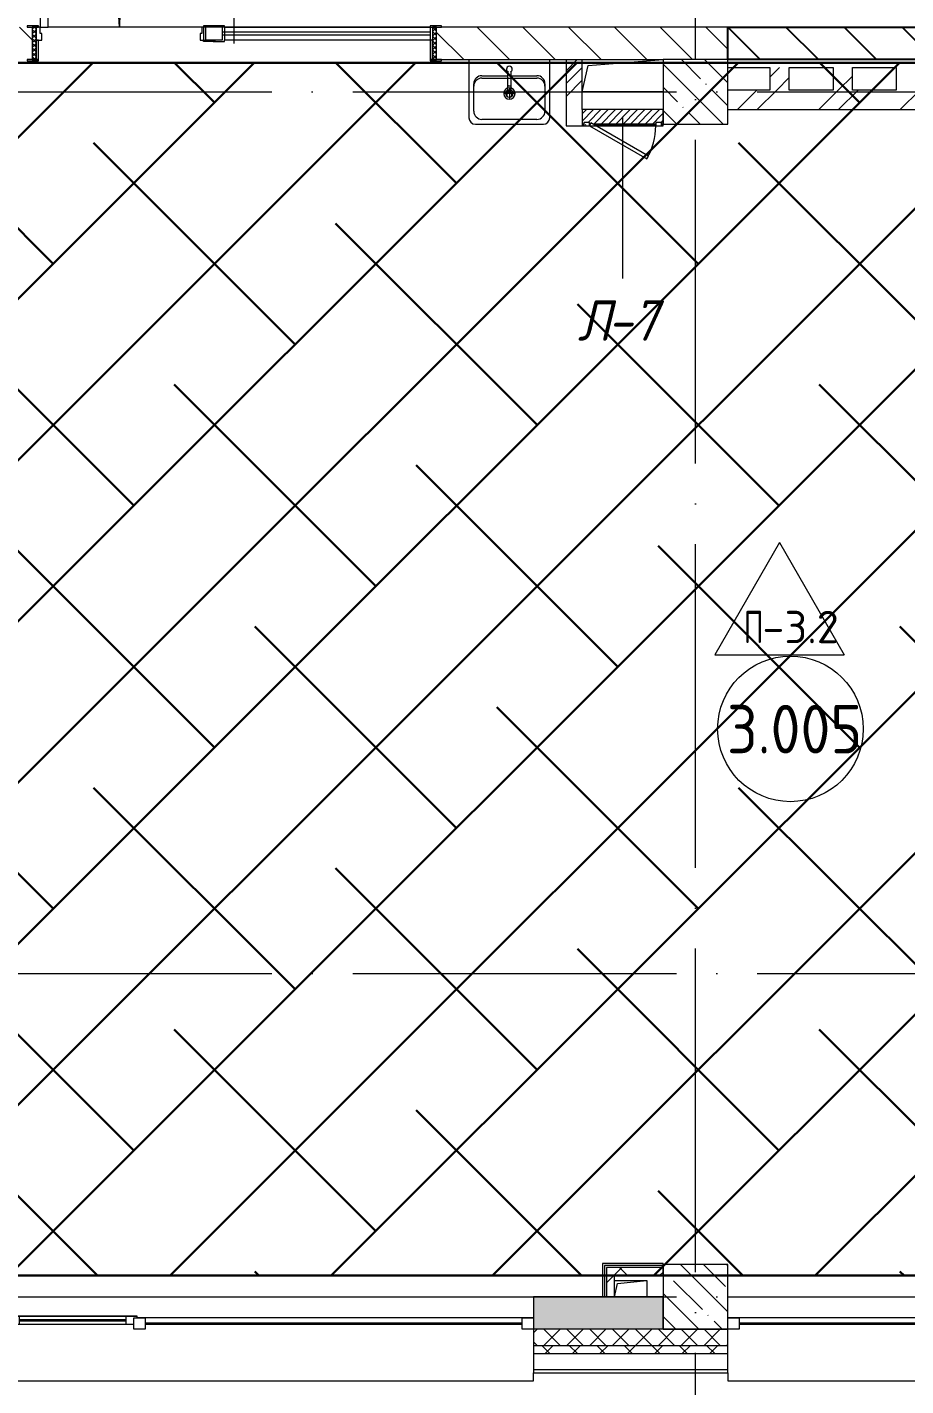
# Model space of a CAD drawing. Header units: millimetres. Extents: x -68946 to 690821, y -552984 to 293768.
# Drawn here: x 33732 to 39162, y -216267 to -207866 of the extents above; entities that cross this region are included whole.
import ezdxf

# ---------------------------------------------------------------- set-up
doc = ezdxf.new("R2010")
doc.units = ezdxf.units.MM
doc.linetypes.add('ADSK_Линия сетки', pattern=[2500, 2000, -250, 0, -250])
for name, color, linetype, lineweight in [('0) блоки', 250, 'Continuous', 25), ('1.1) Стяжка 5 вып.', 30, 'Continuous', 30), ('1.3) Звуко-изол           5 вып.', 90, 'Continuous', 30), ('A-AREA-____-IDEN', 250, 'Continuous', 9), ('A-DETL-GENF-OTLN', 250, 'Continuous', 5), ('A-DOOR-____-IDEN', 250, 'Continuous', 9), ('A-DOOR-____-MCUT', 250, 'Continuous', 5), ('A-DOOR-____-OTLN', 250, 'Continuous', 5), ('A-DOOR-FRAM-MCUT', 250, 'Continuous', 5), ('A-DOOR-FRAM-OTLN', 250, 'Continuous', 5), ('A-DOOR-GLAZ-MCUT', 250, 'Continuous', 5), ('A-FLOR-____-IDEN', 250, 'Continuous', 9), ('A-FLOR-____-OTLN', 250, 'Continuous', 9), ('A-GENM-____-MCUT', 250, 'Continuous', 25), ('A-GENM-____-OTLN', 250, 'Continuous', 9), ('A-GLAZ-____-MCUT', 250, 'Continuous', 9), ('A-GLAZ-____-OTLN', 250, 'Continuous', 5), ('A-WALL-____-MCUT', 250, 'Continuous', 13), ('A-WALL-____-PATT', 250, 'Continuous', 13), ('A-WALL-FNSH-MCUT', 250, 'Continuous', 13), ('I-WALL-____-OTLN', 250, 'Continuous', 9), ('P-SANR-FIXT-OTLN', 250, 'Continuous', 9), ('S-COLS-____-MCUT', 250, 'Continuous', 25), ('S-COLS-____-OTLN', 250, 'Continuous', 9), ('S-GRID-____-OTLN', 250, 'Continuous', 9)]:
    doc.layers.add(name, color=color, linetype=linetype, lineweight=lineweight)
doc.styles.add('ISOCPEUR_1', font='isocpeur.ttf', dxfattribs={"width": 0.9, "height": 250})
doc.styles.add('ISOCPEUR_2', font='isocpeur.ttf', dxfattribs={"height": 160})
doc.styles.add('ISOCPEUR_I', font='isocpeui.ttf', dxfattribs={"width": 0.9, "height": 12.5})
pattern_1 = [(45, (-3188.22, -259241.4), (-251.4472, 251.4472), []), (45, (-3188.22, -258860.4), (-251.4472, 251.4472), [])]
pattern_2 = [(45, (-3188.22, -259241.39), (-141.42136, 141.42136), []), (135, (-3188.22, -259241.39), (-141.42136, -141.42136), [])]

# ---------------------------------------------------------------- blocks, each defined once
blk = doc.blocks.new('Раковина_АИ_3D_Рен_МГН_Santek Neo 50 - Раковина 500x400x170-V24-АР1_Маркировочный план 3 этажа')
at = {"layer": 'P-SANR-FIXT-OTLN', "lineweight": 5}
for p, q in [((-250, 25), (-250, -335)), ((250, -335), (250, 25)), ((-170, -75), (-10, -75)), ((-10, -167), (-10, -50.2)), ((10, -50.2), (10, -167)), ((10, -75), (170, -75)), ((-220, -295), (-220, -125)), ((-220, -295), (-220, -139.7)), ((-170, -89.7), (170, -89.7)), ((-10, -167), (10, -167)), ((-5.9, -137), (-7, -137)), ((-7, -137), (-7, -137)), ((-5.9, -137), (5.9, -137)), ((0, -150), (0, -220)), ((7, -137), (5.9, -137)), ((7, -137), (7, -137)), ((220, -125), (220, -295)), ((220, -139.7), (220, -295)), ((35, -185), (-35, -185)), ((-210, -375), (210, -375)), ((170, -345), (-170, -345)), ((170, -345), (-170, -345))]:
    blk.add_line(p, q, dxfattribs=at)
for centre, radius, start, end in [((-170, -125), 50, 90, 180), ((0, -35), 18, 360, 180), ((0, -35), 18, 180, 250.80897), ((0, -35), 18, 289.19103, 360), ((0, -35), 18, 295.19321, 300), ((0, -35), 18, 309.99941, 315), ((0, -35), 18, 324.99969, 330), ((170, -125), 50, 0, 90), ((-170, -139.7), 50, 90, 180), ((0, -185), 35, 0, 180), ((0, -185), 35, 106.67272, 180), ((0, -185), 23, 360, 180), ((0, -185), 23, 115.32987, 180), ((0, -185), 23, 360, 64.67013), ((0, -185), 35, 0, 73.32728), ((170, -139.7), 50, 0, 90), ((0, -185), 35, 180, 0), ((0, -185), 35, 180, 360), ((0, -185), 23, 180, 360), ((0, -185), 23, 180, 360), ((-210, -335), 40, 180, 270), ((-170, -295), 50, 180, 270), ((-170, -295), 50, 180, 270), ((170, -295), 50, 270, 0), ((170, -295), 50, 270, 0), ((210, -335), 40, 270, 0)]:
    blk.add_arc(centre, radius, start, end, dxfattribs=at)
for points in [[(-6.2, -51.9), (-6.1, -51.9), (-6, -52), (-5.9, -52)], [(5.9, -52), (6, -52), (6.1, -51.9), (6.2, -51.9)]]:
    blk.add_open_spline(points, degree=3, dxfattribs=at)
blk = doc.blocks.new('Сифон Orio для МГН - Сифон бутылочный-18345292-АР1_Маркировочный план 3 этажа')
at = {"layer": 'P-SANR-FIXT-OTLN', "lineweight": 5}
for start, end in [(90, 233.74325), (165, 233.74325), (165, 233.74325), (165, 180), (105, 135), (105, 135), (306.25675, 90), (345, 75), (345, 75), (45, 75), (345, 15), (195, 233.74325), (306.25675, 315), (306.25675, 315), (306.25675, 315)]:
    blk.add_arc((0, 0), 16, start, end, dxfattribs=at)
blk = doc.blocks.new('Дверь_СКБ_2Ст_Фрамуга2 - Н_ВВ-3_2500x2600h_Учебные помещения_Фрамуга слева-42054644-АР1_Маркировочный план 3 этажа')
at = {"layer": 'A-DOOR-____-OTLN'}
h = blk.add_hatch(dxfattribs=at)
h.set_pattern_fill('FP_12', color=256, style=0, pattern_type=2)
h.set_pattern_definition([(135, (1051.41, 164.685), (-14.1421, -14.1421), []), (225, (1051.41, 164.685), (14.1421, -14.1421), [])])
h.paths.add_polyline_path([(1237.5, -100), (1262.5, -100), (1262.5, 100), (1237.5, 100), (1237.5, 98)])
at = {"layer": 'A-DOOR-FRAM-OTLN'}
h = blk.add_hatch(dxfattribs=at)
h.set_pattern_fill('FP_13', color=256, style=0, pattern_type=2)
h.set_pattern_definition([(45, (-1071.384, 164.685), (-14.1421, 14.1421), []), (135, (-1071.384, 164.685), (-14.1421, -14.1421), [])])
h.paths.add_polyline_path([(-1212.5, -100), (-1212.5, 100), (-1237.5, 100), (-1237.5, -100)])
at = {"layer": 'A-DOOR-____-MCUT'}
for p, q in [((-1187.5, 1100), (-1187.5, 100)), ((-1137.5, 1100), (-1187.5, 1100)), ((-1137.5, 100), (-1137.5, 1100)), ((-1187.5, 100), (-1137.5, 100))]:
    blk.add_line(p, q, dxfattribs=at)
at = {"layer": 'A-DOOR-____-OTLN'}
for centre, radius, start, end in [((-1197.5, 100), 500, 360, 30), ((-177.5, 100), 520, 150, 180)]:
    blk.add_arc(centre, radius, start, end, dxfattribs=at)
at = {"layer": 'A-DOOR-FRAM-MCUT'}
for p, q in [((-1197.5, 108), (-1267.5, 108)), ((-1267.5, 108), (-1267.5, 100)), ((-1267.5, 100), (-1197.5, 100)), ((-1212.5, 100), (-1237.5, 100)), ((-1237.5, 100), (-1237.5, -100)), ((-1187.5, 100), (-1212.5, 100)), ((-1212.5, 100), (-1212.5, 20)), ((-1212.5, -100), (-1212.5, 100)), ((-1197.5, 100), (-1197.5, 108)), ((-1187.5, 60), (-1187.5, 100)), ((-187.5, 100), (-187.5, 60)), ((-162.5, 100), (-187.5, 100)), ((-177.5, 108), (-177.5, 100)), ((-107.5, 108), (-177.5, 108)), ((-177.5, 100), (-177.5, 20)), ((-62.5, 100), (-162.5, 100)), ((-162.5, 20), (-162.5, 100)), ((-162.5, 20), (-162.5, 100)), ((-117.5, 108), (-117.5, 100)), ((-47.5, 108), (-117.5, 108)), ((-107.5, 100), (-107.5, 108)), ((-62.5, 100), (-62.5, 20)), ((-47.5, 100), (-47.5, 108)), ((-47.5, 100), (-47.5, 20)), ((-47.5, 100), (1237.5, 100)), ((1292.5, 108), (1222.5, 108)), ((1222.5, 108), (1222.5, 100)), ((1222.5, 100), (1222.5, 20)), ((1222.5, 100), (1292.5, 100)), ((1237.5, 100), (1237.5, 20)), ((1262.5, 100), (1237.5, 100)), ((1237.5, 100), (1237.5, -100)), ((1262.5, -100), (1262.5, 100)), ((1292.5, 100), (1292.5, 108)), ((-1212.5, 20), (-1177.5, 20)), ((-1197.5, 20), (-1212.5, 20)), ((-1212.5, 20), (-1212.5, -100)), ((-1197.5, -100), (-1197.5, 20)), ((-1177.5, 60), (-1187.5, 60)), ((-1177.5, 20), (-1177.5, 60)), ((-187.5, 60), (-197.5, 60)), ((-197.5, 60), (-197.5, 20)), ((-197.5, 20), (-162.5, 20)), ((-177.5, 12), (-177.5, 20)), ((-107.5, 12), (-177.5, 12)), ((-62.5, 20), (-162.5, 20)), ((-117.5, 20), (-117.5, 12)), ((-117.5, 12), (-47.5, 12)), ((-107.5, 20), (-107.5, 12)), ((-47.5, 12), (-47.5, 20)), ((1237.5, 20), (-47.5, 20)), ((1237.5, 20), (1222.5, 20)), ((1222.5, 20), (1222.5, -100)), ((1237.5, -100), (1237.5, 20)), ((-1197.5, -100), (-1267.5, -100)), ((-1267.5, -100), (-1267.5, -108)), ((-1267.5, -108), (-1197.5, -108)), ((-1237.5, -100), (-1212.5, -100)), ((-1212.5, -100), (-1197.5, -100)), ((-1197.5, -108), (-1197.5, -100)), ((1222.5, -100), (1237.5, -100)), ((1292.5, -100), (1222.5, -100)), ((1222.5, -100), (1222.5, -108)), ((1222.5, -108), (1292.5, -108)), ((1237.5, -100), (1262.5, -100)), ((1292.5, -108), (1292.5, -100))]:
    blk.add_line(p, q, dxfattribs=at)
at = {"layer": 'A-DOOR-GLAZ-MCUT'}
for p, q in [((1222.5, 70), (-62.5, 70)), ((1222.5, 50), (-62.5, 50))]:
    blk.add_line(p, q, dxfattribs=at)
blk = doc.blocks.new('Окно_СКБ_2Ст1 - Окно_СКБ_2Ст 3300_ОК2л-29018874-АР1_Маркировочный план 3 этажа')
at = {"layer": 'A-GLAZ-____-MCUT'}
for p, q in [((-1650, -195), (-1650, -125)), ((-1650, -125), (-1580, -125)), ((-1580, -125), (-1580, -195)), ((-820, -155), (-1580, -155)), ((-1580, -155), (-1580, -195)), ((-1530, -205), (-1530, -155)), ((-870, -205), (-870, -155)), ((-820, -195), (-820, -125)), ((-820, -125), (-750, -125)), ((-820, -195), (-820, -155)), ((-750, -125), (-750, -195)), ((1580, -195), (1580, -125)), ((1580, -125), (1650, -125)), ((1650, -125), (1650, -195)), ((-1580, -195), (-1650, -195)), ((-1580, -195), (-1600, -195)), ((-1600, -195), (-1600, -205)), ((-1600, -205), (-800, -205)), ((-800, -205), (-1600, -205)), ((-750, -195), (-820, -195)), ((-800, -195), (-820, -195)), ((-800, -205), (-800, -195)), ((1650, -195), (1580, -195))]:
    blk.add_line(p, q, dxfattribs=at)
at = {"layer": 'A-GLAZ-____-MCUT', "lineweight": 5}
for p, q in [((1580, -155), (-750, -155)), ((1580, -165), (-750, -165)), ((-1530, -175), (-870, -175)), ((-870, -185), (-1530, -185))]:
    blk.add_line(p, q, dxfattribs=at)
at = {"layer": 'A-GLAZ-____-OTLN'}
for p, q in [((-1650, -195), (-1600, -195)), ((-800, -195), (1650, -195))]:
    blk.add_line(p, q, dxfattribs=at)
blk = doc.blocks.new('Окно_СКБ_2Ст1 - Окно_СКБ_2Ст_3300_ОК1-29020644-АР1_Маркировочный план 3 этажа')
at = {"layer": 'A-GLAZ-____-MCUT'}
for p, q in [((-1650, -195), (-1650, -125)), ((-1650, -125), (-1580, -125)), ((-1580, -125), (-1580, -195)), ((750, -195), (750, -125)), ((750, -125), (820, -125)), ((820, -125), (820, -195)), ((1580, -155), (820, -155)), ((820, -155), (820, -195)), ((870, -205), (870, -155)), ((1530, -205), (1530, -155)), ((1580, -195), (1580, -125)), ((1580, -125), (1650, -125)), ((1580, -195), (1580, -155)), ((1650, -125), (1650, -195)), ((-1580, -195), (-1650, -195)), ((820, -195), (750, -195)), ((820, -195), (800, -195)), ((800, -195), (800, -205)), ((800, -205), (1600, -205)), ((1600, -205), (800, -205)), ((1650, -195), (1580, -195)), ((1600, -195), (1580, -195)), ((1600, -205), (1600, -195))]:
    blk.add_line(p, q, dxfattribs=at)
at = {"layer": 'A-GLAZ-____-MCUT', "lineweight": 5}
for p, q in [((750, -155), (-1580, -155)), ((750, -165), (-1580, -165)), ((870, -175), (1530, -175)), ((1530, -185), (870, -185))]:
    blk.add_line(p, q, dxfattribs=at)
at = {"layer": 'A-GLAZ-____-OTLN'}
for p, q in [((-1650, -195), (800, -195)), ((1600, -195), (1650, -195))]:
    blk.add_line(p, q, dxfattribs=at)
blk = doc.blocks.new('WNW_Отлив1 - Отлив_металлический 2-28598290-АР1_Маркировочный план 3 этажа')
at = {"layer": 'A-GLAZ-____-OTLN'}
for p, q in [((1650, 320), (-1650, 320)), ((-1650, 320), (-1650, 270)), ((1650, 270), (1650, 320))]:
    blk.add_line(p, q, dxfattribs=at)
blk = doc.blocks.new('_Wn_-As_OpeningMEP_floor__Rectangular - _Wn_-As_OpeningMEP_floor__Rectangular-32466847-АР1_Маркировочный план 3 этажа')
at = {"layer": 'A-DETL-GENF-OTLN', "lineweight": 5}
for p, q in [((-250, -50), (-212.2, 112.2)), ((-212.2, 112.2), (250, 150))]:
    blk.add_line(p, q, dxfattribs=at)
blk = doc.blocks.new('BSC_Колонна _Прямоугольная - 400x400-V56-АР1_Маркировочный план 3 этажа')
at = {"layer": 'S-COLS-____-OTLN', "lineweight": 5}
h = blk.add_hatch(dxfattribs=at)
h.set_pattern_fill('FP_30', color=256, style=0, pattern_type=2)
h.set_pattern_definition([(135, (-41049.98, -50975), (-142.5619, -142.5619), []), (135, (-40907.42, -50975), (-142.5619, -142.5619), [252.016, -50.403, 3.353, -47.05])])
h.paths.add_polyline_path([(62.5, -200), (200, -200), (200, 200), (-200, 200), (-200, -200)])
at = {"layer": 'S-COLS-____-MCUT', "lineweight": 5}
for p, q in [((200, 200), (-200, 200)), ((-200, 200), (-200, -200)), ((200, -200), (200, 200)), ((-200, -200), (200, -200))]:
    blk.add_line(p, q, dxfattribs=at)
blk = doc.blocks.new('_Wn_-As_OpeningMEP_floor__Rectangular - _Wn_-As_OpeningMEP_floor__Rectangular-35307840-АР1_Маркировочный план 3 этажа')
at = {"layer": 'A-DETL-GENF-OTLN', "lineweight": 5}
for p, q in [((-82.3, 82.3), (100, 100)), ((-100, 0), (-82.3, 82.3))]:
    blk.add_line(p, q, dxfattribs=at)
blk = doc.blocks.new('АР_Люк - ЛРС_ВК_500х400_наружный_NCS S 1000-N-V84-АР1_Маркировочный план 3 этажа')
at = {"layer": 'A-DOOR-____-OTLN'}
h = blk.add_hatch(dxfattribs=at)
h.set_pattern_fill('FP_54', color=256, style=0, pattern_type=2)
h.set_pattern_definition([(45, (125, 0), (-22.6274, 22.6274), [])])
h.paths.add_polyline_path([(339.4, 43), (365, 43), (365, 30), (330, 30), (330, 41.1)])
h.paths.add_polyline_path([(249.4, 50), (-80, 50), (-80, 30), (-115, 30), (-115, 50), (-125, 50), (-124.1, -50), (375, -49.4), (374.4, 50), (365, 50), (365, 48.1), (339.4, 43), (330, 43), (330, 50), (320, 32.7), (290, 50)])
at = {"layer": 'A-DETL-GENF-OTLN', "lineweight": 5}
for p, q in [((375, 50), (-125, 50)), ((-125, 50), (-125, -50)), ((375, -50), (375, 50)), ((-125, -50), (375, -50))]:
    blk.add_line(p, q, dxfattribs=at)
at = {"layer": 'A-DOOR-____-MCUT', "lineweight": 5}
for p, q in [((-25.1, 255), (-35.1, 237.7)), ((330, 50), (-25.1, 255)), ((-35.1, 237.7), (320, 32.7)), ((-80, 50), (-115, 50)), ((-115, 50), (-115, 30)), ((-115, 30), (-80, 30)), ((-80, 30), (-80, 50)), ((320, 32.7), (330, 50)), ((365, 50), (330, 50)), ((330, 50), (330, 30)), ((330, 30), (365, 30)), ((365, 30), (365, 50))]:
    blk.add_line(p, q, dxfattribs=at)
blk.add_arc((330, 50), 410, 150, 180, dxfattribs=at)
at = {"layer": 'A-DOOR-____-OTLN'}
blk.add_line((330, 50), (-25.1, 255), dxfattribs=at)
blk = doc.blocks.new('ASML_АР_Отделка Люка - ВО Отделка люков_Грунтовка 0_Шпатлевка 0_Окраска 0_0-42722003-АР1_Маркировочный план 3 этажа')
at = {"layer": 'A-GENM-____-MCUT', "lineweight": 5}
for p, q in [((-240, 3), (-250, 3)), ((-250, 3), (-250, 0)), ((177.1, 3), (-205, 3)), ((205, 3), (201, 3)), ((250, 3), (240, 3)), ((250, 0), (250, 3)), ((-250, 0), (-240, 0)), ((-205, 0), (182.3, 0)), ((199.2, 0), (205, 0)), ((240, 0), (250, 0))]:
    blk.add_line(p, q, dxfattribs=at)
blk = doc.blocks.new('AAR_СКБ_Марка_Помещения_мал - Номер-28977439-АР1_Маркировочный план 3 этажа')
at = {"layer": 'A-AREA-____-IDEN'}
blk.add_circle((-0.028, 0), 3, dxfattribs=at)
blk = doc.blocks.new('AAR_СКБ_Марка_Перекрытия - Марка пола-17325028-АР1_Маркировочный план 3 этажа')
at = {"layer": 'A-FLOR-____-IDEN'}
for p, q in [((0, 6.932), (-4.002, 0)), ((0, 6.932), (4.002, 0)), ((-4.002, 0), (4.002, 0))]:
    blk.add_line(p, q, dxfattribs=at)

msp = doc.modelspace()

# ---------------------------------------------------------------- hatches: boundary and pattern name
at = {"layer": '0) блоки'}
h = msp.add_hatch(dxfattribs=at)
h.set_pattern_fill('ANSI31', color=256, scale=80, angle=90)
h.set_pattern_definition([(135, (38061.75, -207866.4), (-179.605, -179.605), [])])
h.paths.add_polyline_path([(41961.7763, -208066.3886), (38061.7544, -208066.3886), (38061.7544, -207866.3886), (41961.7763, -207866.3886)])
at = {"layer": '1.1) Стяжка 5 вып.', "lineweight": 30, "true_color": 0xf26722}
h = msp.add_hatch(dxfattribs=at)
h.set_pattern_fill('ANSI32', color=30, scale=222)
h.paths.add_polyline_path([(41661.7763, -208086.3886), (33161.7544, -208086.3886), (33161.7544, -215584.353), (41661.7763, -215584.353)])
at = {"layer": '1.3) Звуко-изол           5 вып.', "lineweight": 30}
h = msp.add_hatch(dxfattribs=at)
h.set_pattern_fill('ANSI38', color=256, scale=222)
h.paths.add_polyline_path([(41661.7763, -208086.3886), (33161.7544, -208086.3886), (33161.7544, -215584.353), (41661.7763, -215584.353)])
at = {"layer": 'A-WALL-____-PATT', "lineweight": 15, "true_color": 0x000000}
h = msp.add_hatch(dxfattribs=at)
h.set_pattern_fill('FP_1', color=18, style=0, pattern_type=2)
h.set_pattern_definition([(135, (-3188.22, -259241.39), (-141.42136, -141.42136), [])])
h.paths.add_polyline_path([(36770.7821, -208066.3892), (38061.7544, -208066.3886), (38061.7544, -207866.3892), (36261.7544, -207866.3892), (36261.7544, -208066.3892), (36626.6022, -208066.3892)])
h.paths.add_polyline_path([(33310.4662, -208066.3892), (33761.7544, -208066.3892), (33761.7544, -207866.3892), (32761.7544, -207866.3892), (32761.7574, -208066.3886), (33161.7544, -208066.3886)])
h = msp.add_hatch(dxfattribs=at)
h.set_pattern_fill('FP_9', color=18, style=0, pattern_type=2)
h.set_pattern_definition([(45, (-3188.22, -259241.4), (-224.5064, 224.5064), []), (45, (-3108.85, -259241.4), (0, 449.0128), []), (45, (-3267.6, -259241.4), (0, 449.0128), [])])
h.paths.add_polyline_path([(37062.0636, -208475.3892), (37161.1734, -208475.3892), (37161.7188, -208066.3892), (37061.7763, -208067.4069), (37061.7763, -208475.3892)])
h = msp.add_hatch(dxfattribs=at)
h.set_pattern_fill('FP_2', color=18, style=0, pattern_type=2)
h.set_pattern_definition(pattern_1)
h.paths.add_polyline_path([(38441.7763, -208256.3886), (38441.7763, -208116.3886), (38321.7763, -208116.3886), (38321.7763, -208256.3886)])
h = msp.add_hatch(dxfattribs=at)
h.set_pattern_fill('FP_2', color=18, style=0, pattern_type=2)
h.set_pattern_definition(pattern_1)
h.paths.add_polyline_path([(38799.7763, -208256.3886), (38831.7763, -208256.3886), (38831.7763, -208116.3886), (38711.7763, -208116.3886), (38711.7763, -208256.3886)])
h = msp.add_hatch(dxfattribs=at)
h.set_pattern_fill('FP_2', color=18, style=0, pattern_type=2)
h.set_pattern_definition(pattern_1)
h.paths.add_polyline_path([(40038.6784, -208376.3886), (41961.7763, -208376.3886), (41961.7763, -208256.3892), (38061.7544, -208256.3892), (38061.7544, -208376.3886), (39920.6349, -208376.3886)])
h = msp.add_hatch(dxfattribs=at)
h.set_pattern_fill('FP_51', color=18, style=0, pattern_type=2)
h.set_pattern_definition(pattern_2)
h.paths.add_polyline_path([(37357.6947, -215716.3886), (37361.7763, -215716.3886), (37361.7763, -215534.3886), (37311.7763, -215534.3886), (37311.7763, -215716.3886)])
h = msp.add_hatch(dxfattribs=at)
h.set_pattern_fill('FP_51', color=18, style=0, pattern_type=2)
h.set_pattern_definition(pattern_2)
h.paths.add_polyline_path([(37363.0825, -215584.3886), (37661.7544, -215584.3886), (37661.7544, -215534.3886), (37361.7763, -215534.3886), (37361.7763, -215584.3886)])
h = msp.add_hatch(dxfattribs=at)
h.set_pattern_fill('FP_50', color=18, style=0, pattern_type=2)
h.set_pattern_definition([(50, (-3188.22, -259241.4), (364.3679, -31.8783), [38.1, -419.1]), (355, (-3188.22, -259241.4), (-70.4859, 382.1133), [30.48, -335.28]), (100.451, (-3157.86, -259244.05), (293.885, 350.2334), [32.38, -356.18]), (46.184, (-3188.22, -259139.8), (542.1585, -84.0858), [57.15, -628.65]), (96.636, (-3143.04, -259146.8), (474.805, 494.8554), [48.57, -534.27]), (351.184, (-3188.2, -259139.8), (474.8102, 494.85), [45.72, -502.92]), (21, (-3137.42, -259165.2), (303.2285, -204.5305), [38.1, -419.1]), (326, (-3137.42, -259165.2), (123.6039, 368.376), [30.48, -335.28]), (71.451, (-3112.15, -259182.23), (426.8341, 163.8427), [32.38, -356.18]), (37.5, (-3188.22, -259241.39), (6.17665, 169.11015), [16.764, -314.452, 16.764, -323.596, -336.55]), (37.5, (-3188.22, -259241.39), (6.17665, 169.11015), [-671.576, 16.764, -319.786]), (7.5, (-3188.22, -259241.39), (133.63888, 200.3615), [16.764, -177.292, 16.764, -306.832, -128.27]), (7.5, (-3188.22, -259241.39), (133.63888, 200.3615), [-517.652, 16.764, -111.506]), (327.5, (-3301.51, -259241.39), (271.18182, -11.45836), [16.764, -110.236, 16.764, -379.476, -525.78]), (327.5, (-3301.51, -259241.39), (271.18182, -11.45836), [-523.24, 16.764, -509.016]), (317.5, (-3352.3, -259241.4), (296.2585, 50.85285), [16.764, -148.336, 16.764, -246.38, -373.38]), (317.5, (-3352.3, -259241.4), (296.2585, 50.85285), [-428.244, 16.764, -356.616])])
h.paths.add_polyline_path([(-2838.2456, -215916.3886), (-2438.2237, -215916.3886), (-2438.2237, -215716.3886), (-2988.2456, -215716.3886), (-2988.2456, -215916.3886)])
h.paths.add_polyline_path([(1361.7763, -215916.3886), (2061.7763, -215916.3886), (2061.7763, -215716.3886), (1261.7544, -215716.3886), (1261.7544, -215916.3886), (1346.8153, -215916.3886)])
h.paths.add_polyline_path([(5761.7544, -215916.3886), (6561.7763, -215916.3886), (6561.7763, -215716.3886), (5761.7544, -215716.3886), (5761.7544, -215880.8938)])
h.paths.add_polyline_path([(10361.7763, -215916.3886), (11061.7763, -215916.3886), (11061.7763, -215716.3886), (10261.7544, -215716.3886), (10261.7544, -215916.3886)])
h.paths.add_polyline_path([(11961.7763, -215916.3886), (12661.7763, -215916.3886), (12661.7763, -215716.3886), (11961.7763, -215716.3886), (11961.7763, -215790.0732)])
h.paths.add_polyline_path([(14761.7544, -215916.3886), (15561.7763, -215916.3886), (15561.7763, -215716.3886), (14761.7544, -215716.3886)])
h.paths.add_polyline_path([(19382.1845, -215916.3886), (20061.7763, -215916.3886), (20061.7763, -215716.3886), (19261.7544, -215716.3886), (19261.7544, -215916.3886), (19361.7763, -215916.3886)])
h.paths.add_polyline_path([(23934.7374, -215916.3886), (24561.7763, -215916.3886), (24561.7763, -215716.3886), (23761.7544, -215716.3886), (23761.7544, -215916.3886), (23929.8461, -215916.3886)])
h.paths.add_polyline_path([(32470.3361, -215916.3886), (32761.7544, -215916.3886), (32761.7544, -215716.3886), (32361.7763, -215716.3886), (32361.7763, -215916.3886), (32461.7763, -215916.3886)])
h.paths.add_polyline_path([(28696.7116, -215916.3886), (29061.7763, -215916.3886), (29061.7763, -215716.3886), (28261.7544, -215716.3886), (28261.7544, -215916.3886), (28590.3478, -215916.3886)])
h.paths.add_polyline_path([(30661.7763, -215916.3886), (30661.7763, -215716.3886), (29961.7763, -215716.3886), (29961.7763, -215916.3886)])
h.paths.add_polyline_path([(37349.5314, -215916.3886), (37661.7544, -215916.3886), (37661.7544, -215716.3886), (36861.7763, -215716.3886), (36861.7763, -215916.3886), (37161.7763, -215916.3886)])
h.paths.add_polyline_path([(33310.4662, -215916.3886), (33561.7763, -215916.3886), (33561.7763, -215716.3886), (33161.7544, -215716.3886), (33161.7544, -215916.3886), (33261.7763, -215916.3886)])
h.paths.add_polyline_path([(41697.2383, -215916.3886), (42161.7544, -215916.3886), (42161.7544, -215716.3886), (41361.7763, -215716.3886), (41361.7763, -215916.3886), (41686.2329, -215916.3886)])
h.paths.add_polyline_path([(51161.7544, -215916.3886), (51161.7544, -215716.3886), (50361.7763, -215716.3886), (50361.7763, -215916.3886), (51061.7763, -215916.3886)])
h.paths.add_polyline_path([(45998.2911, -215916.3886), (46661.7544, -215916.3886), (46661.7544, -215716.3886), (45861.7763, -215716.3886), (45861.7763, -215916.3886)])
h.paths.add_polyline_path([(48661.7763, -215916.3886), (48661.7763, -215716.3886), (47961.7763, -215716.3886), (47961.7763, -215916.3886)])
h.paths.add_polyline_path([(55249.3186, -215916.3886), (55661.7544, -215916.3886), (55661.7544, -215716.3886), (54861.7763, -215716.3886), (54861.7763, -215916.3886), (55225.8002, -215916.3886)])
h.paths.add_polyline_path([(59948.3621, -215916.3886), (60161.7544, -215916.3886), (60161.7544, -215716.3886), (59361.7763, -215716.3886), (59361.7763, -215916.3886), (59937.3398, -215916.3886)])
h.paths.add_polyline_path([(61536.8153, -215916.3886), (62161.7763, -215916.3886), (62161.7763, -215716.3886), (61461.7763, -215716.3886), (61461.7763, -215916.3886)])
h.paths.add_polyline_path([(65841.7763, -215916.3886), (65861.7763, -215916.3289), (65861.7763, -215716.3886), (63861.7763, -215716.3886), (63861.7763, -215916.3886), (65606.7479, -215916.3886)])
h = msp.add_hatch(dxfattribs=at)
h.set_pattern_fill('FP_17', color=18, style=0, pattern_type=2)
h.set_pattern_definition([(45, (-3188.22, -259241.39), (-70.71068, 70.71068), []), (135, (-3188.22, -259241.39), (-70.71068, -70.71068), [])])
h.paths.add_polyline_path([(65861.7763, -216016.3886), (65861.7763, -215916.3886), (63861.7763, -215916.3886), (63861.7763, -216016.3886), (65841.7763, -216016.3886)])
h.paths.add_polyline_path([(61736.8153, -216016.3886), (62161.7763, -216016.3886), (62161.7763, -215916.3886), (61461.7763, -215916.3886), (61461.7763, -216016.3886), (61583.34, -216016.3886)])
h.paths.add_polyline_path([(59839.5547, -216016.3886), (60561.7763, -216016.3886), (60561.7544, -215916.3886), (59361.7763, -215916.3886), (59361.7763, -216016.3886)])
h.paths.add_polyline_path([(56061.7544, -216016.3886), (56061.7763, -216016.3886), (56061.7544, -215916.3886), (54861.7763, -215916.3886), (54861.7763, -216016.3886), (55802.5195, -216016.3886)])
h.paths.add_polyline_path([(51561.7544, -216016.3886), (51561.7763, -216016.3886), (51561.7544, -215916.3886), (50361.7763, -215916.3886), (50361.7763, -216016.3886), (51161.7544, -216016.3886)])
h.paths.add_polyline_path([(45861.7763, -216016.3886), (47061.7763, -216016.3886), (47061.7544, -215916.3886), (45861.7763, -215916.3886)])
h.paths.add_polyline_path([(47961.7763, -216016.3886), (48661.7763, -216016.3886), (48661.7763, -215916.3886), (47961.7763, -215916.3886)])
h.paths.add_polyline_path([(41694.385, -216016.3886), (42561.7763, -216016.3886), (42561.7544, -215916.3886), (41361.7763, -215916.3886), (41361.7763, -216016.3886), (41687.8633, -216016.3886)])
h.paths.add_polyline_path([(37361.7763, -216016.3886), (38061.7763, -216016.3886), (38061.7544, -215916.3886), (36861.7763, -215916.3886), (36861.7763, -216016.3886), (37345.4498, -216016.3886)])
h.paths.add_polyline_path([(33310.4662, -216016.3886), (33561.7763, -216016.3886), (33561.7763, -215916.3886), (32361.7763, -215916.3886), (32361.7763, -216016.3886), (33261.7763, -216016.3886)])
h.paths.add_polyline_path([(28561.7763, -216016.3886), (29061.7763, -216016.3886), (29061.7763, -215916.3886), (27861.7763, -215916.3886), (27861.7763, -216016.3886), (28467.2111, -216016.3886)])
h.paths.add_polyline_path([(30661.7763, -216016.3886), (30661.7763, -215916.3886), (29961.7763, -215916.3886), (29961.7763, -216016.3886)])
h.paths.add_polyline_path([(23761.7544, -216016.3886), (24561.7763, -216016.3886), (24561.7763, -215916.3886), (23361.7763, -215916.3886), (23361.7763, -216016.3886), (23506.2378, -216016.3886)])
h.paths.add_polyline_path([(20061.7763, -216016.3886), (20061.7763, -215916.3886), (18861.7763, -215916.3886), (18861.7763, -216016.3886), (19599.8716, -216016.3886)])
h.paths.add_polyline_path([(14861.7763, -216016.3886), (15561.7763, -216016.3886), (15561.7763, -215916.3886), (14361.7763, -215916.3886), (14361.7763, -216016.3886), (14855.448, -216016.3886)])
h.paths.add_polyline_path([(12548.5707, -216016.3886), (12661.7763, -216016.3886), (12661.7763, -215916.3886), (11961.7763, -215916.3886), (11961.7763, -216016.3886)])
h.paths.add_polyline_path([(10261.7544, -216016.3886), (11061.7763, -216016.3886), (11061.7763, -215916.3886), (9861.7763, -215916.3886), (9861.7763, -216016.3886), (10241.6935, -216016.3886)])
h.paths.add_polyline_path([(5627.9389, -216016.3886), (6561.7763, -216016.3886), (6561.7763, -215916.3886), (5361.7763, -215916.3886), (5361.7763, -216016.3886)])
h.paths.add_polyline_path([(1467.7525, -216016.3886), (2061.7763, -216016.3886), (2061.7763, -215916.3886), (861.7763, -215916.3886), (861.7763, -216016.3886), (1416.1993, -216016.3886)])
h.paths.add_polyline_path([(-3388.2456, -216016.3886), (-2438.2237, -216016.3886), (-2438.2237, -215916.3886), (-3488.2456, -215916.3886), (-3488.2456, -216016.3886), (-3438.2511, -216016.3886)])
h = msp.add_hatch(dxfattribs=at)
h.set_pattern_fill('FP_16', color=18, style=0, pattern_type=2)
h.set_pattern_definition([(135, (-3188.22, -259241.39), (-84.85281, -84.85281), []), (225, (-3188.22, -259241.39), (84.85281, -84.85281), [])])
h.paths.add_polyline_path([(65861.7763, -216066.3886), (65861.7763, -216016.3886), (63861.7763, -216016.3886), (63861.7763, -216066.3886), (65841.7763, -216066.3886)])
h.paths.add_polyline_path([(61536.8153, -216066.3886), (62161.7763, -216066.3886), (62161.7763, -216016.3886), (61461.7763, -216016.3886), (61461.7763, -216066.3886)])
h.paths.add_polyline_path([(60561.7763, -216066.3886), (60561.7544, -216016.3895), (59361.7763, -216016.3886), (59361.7763, -216066.3886), (60561.7544, -216066.3886)])
h.paths.add_polyline_path([(56061.7544, -216066.3886), (56061.7763, -216066.3886), (56061.7544, -216016.3895), (54861.7763, -216016.3886), (54861.7763, -216066.3886), (55802.5195, -216066.3886)])
h.paths.add_polyline_path([(51561.7544, -216066.3886), (51561.7763, -216066.3886), (51561.7544, -216016.3895), (50361.7763, -216016.3886), (50361.7763, -216066.3886), (51161.7544, -216066.3886)])
h.paths.add_polyline_path([(47961.7763, -216066.3886), (48661.7763, -216066.3886), (48661.7763, -216016.3886), (47961.7763, -216016.3886)])
h.paths.add_polyline_path([(47061.7544, -216066.3886), (47061.7763, -216066.3886), (47061.7544, -216016.3895), (45861.7763, -216016.3886), (45861.7763, -216066.3886), (46661.7544, -216066.3886)])
h.paths.add_polyline_path([(41361.7763, -216066.3886), (42561.7763, -216066.3886), (42561.7544, -216016.3895), (41361.7763, -216016.3886)])
h.paths.add_polyline_path([(36861.7763, -216066.3886), (38061.7763, -216066.3886), (38061.7544, -216016.3895), (36861.7763, -216016.3886)])
h.paths.add_polyline_path([(32522.3062, -216066.3886), (33561.7763, -216066.3886), (33561.7763, -216016.3886), (32361.7763, -216016.3886), (32361.7763, -216066.3886), (32514.9693, -216066.3886)])
h.paths.add_polyline_path([(29961.7763, -216066.3886), (30661.7763, -216066.3886), (30661.7763, -216016.3886), (29961.7763, -216016.3886)])
h.paths.add_polyline_path([(28392.3886, -216066.3886), (29061.7763, -216066.3886), (29061.7763, -216016.3886), (27861.7763, -216016.3886), (27861.7763, -216066.3886), (28361.7763, -216066.3886)])
h.paths.add_polyline_path([(23899.6826, -216066.3886), (24561.7763, -216066.3886), (24561.7763, -216016.3886), (23361.7763, -216016.3886), (23361.7763, -216066.3886), (23861.7763, -216066.3886)])
h.paths.add_polyline_path([(19361.7763, -216066.3886), (20061.7763, -216066.3886), (20061.7763, -216016.3886), (18861.7763, -216016.3886), (18861.7763, -216066.3886), (19261.7544, -216066.3886)])
h.paths.add_polyline_path([(14861.7763, -216066.3886), (15561.7763, -216066.3886), (15561.7763, -216016.3886), (14361.7763, -216016.3886), (14361.7763, -216066.3886), (14859.7355, -216066.3886)])
h.paths.add_polyline_path([(12548.5707, -216066.3886), (12661.7763, -216066.3886), (12661.7763, -216016.3886), (11961.7763, -216016.3886), (11961.7763, -216066.3886)])
h.paths.add_polyline_path([(9861.7763, -216066.3886), (11061.7763, -216066.3886), (11061.7763, -216016.3886), (9861.7763, -216016.3886)])
h.paths.add_polyline_path([(5627.9389, -216066.3886), (6561.7763, -216066.3886), (6561.7763, -216016.3886), (5361.7763, -216016.3886), (5361.7763, -216066.3886)])
h.paths.add_polyline_path([(1346.8153, -216066.3886), (2061.7763, -216066.3886), (2061.7763, -216016.3886), (861.7763, -216016.3886), (861.7763, -216066.3886), (1261.7544, -216066.3886)])
h.paths.add_polyline_path([(-3088.2237, -216066.3886), (-2438.2237, -216066.3886), (-2438.2237, -216016.3886), (-3538.2456, -216016.3886), (-3538.2456, -216066.3886), (-3388.1847, -216066.3886)])
at = {"layer": 'S-COLS-____-OTLN', "lineweight": 5, "true_color": 0x000000}
h = msp.add_hatch(dxfattribs=at)
h.set_pattern_fill('FP_24', color=18, style=0, pattern_type=2)
h.set_pattern_definition([(135, (-3188.22, -259241.39), (-142.5612, -142.5612), []), (135, (-3045.66, -259241.39), (-142.5612, -142.5612), [252.016, -50.403, 3.353, -47.05])])
h.paths.add_polyline_path([(38061.7544, -215916.3886), (38061.7544, -215516.3886), (37661.7544, -215517.5274), (37661.7763, -215916.3886), (37924.2207, -215916.3886)])

# ---------------------------------------------------------------- linework, layer by layer
at = {"layer": '0) блоки'}
msp.add_lwpolyline([(41961.7763, -208066.3886), (38061.7544, -208066.3886), (38061.7544, -207866.3886), (41961.7763, -207866.3886)], close=True, dxfattribs=at)
at = {"layer": '1.1) Стяжка 5 вып.', "lineweight": 30}
msp.add_lwpolyline([(33161.7544, -208086.3886), (41661.7763, -208086.3886), (41661.7763, -215584.353), (33161.7544, -215584.353)], close=True, dxfattribs=at)
at = {"layer": 'A-DOOR-____-IDEN', "color": 18, "true_color": 0x000000}
for p, q in [((35011.7544, -207966.3892), (35011.7544, -207366.3892)), ((37411.1734, -208425.3892), (37411.1734, -209420.8657))]:
    msp.add_line(p, q, dxfattribs=at)
at = {"layer": 'A-FLOR-____-OTLN', "color": 18, "lineweight": 5, "true_color": 0x000000}
for p, q in [((34811.7544, -207866.3892), (33861.7544, -207866.3892)), ((36221.7544, -207866.3892), (34836.7544, -207866.3892)), ((37661.7544, -208266.3886), (37161.7763, -208266.3886)), ((37361.7763, -215616.3886), (37561.7763, -215616.3886)), ((37561.7763, -215616.3886), (37561.7763, -215716.3886))]:
    msp.add_line(p, q, dxfattribs=at)
at = {"layer": 'A-WALL-____-MCUT', "color": 18, "lineweight": 15, "true_color": 0x000000}
for p, q in [((38061.7544, -207866.3892), (36291.7544, -207866.3892)), ((41961.7763, -207866.3886), (38061.7544, -207866.3886)), ((38061.7544, -207866.3886), (38061.7544, -208066.3886)), ((36291.7544, -208066.3892), (37661.7544, -208066.3892)), ((37061.7763, -208066.3892), (37061.7763, -208475.3892)), ((37161.7763, -208375.3892), (37161.7763, -208066.3892)), ((38061.7544, -208116.3886), (38321.7763, -208116.3886)), ((38321.7763, -208116.3886), (38321.7763, -208256.3886)), ((38441.7763, -208116.3886), (38711.7763, -208116.3886)), ((38441.7763, -208256.3886), (38441.7763, -208116.3886)), ((38711.7763, -208116.3886), (38711.7763, -208256.3886)), ((38831.7763, -208116.3886), (39101.7763, -208116.3886)), ((38831.7763, -208256.3886), (38831.7763, -208116.3886)), ((39101.7763, -208116.3886), (39101.7763, -208256.3886)), ((38321.7763, -208256.3886), (38061.7544, -208256.3886)), ((38711.7763, -208256.3886), (38441.7763, -208256.3886)), ((39101.7763, -208256.3886), (38831.7763, -208256.3886)), ((37661.7544, -208375.3892), (37161.7763, -208375.3892)), ((38061.7544, -208376.3886), (41961.7763, -208376.3886)), ((37061.7763, -208475.3892), (37171.1734, -208475.3892)), ((37246.1734, -208475.3892), (37616.1734, -208475.3892)), ((37651.1734, -208475.3892), (37661.7544, -208475.3892)), ((37661.7544, -208475.3892), (37661.7544, -208466.3886)), ((37299.2763, -215521.8886), (37299.2763, -215716.3886)), ((37661.7544, -215521.8886), (37299.2763, -215521.8886)), ((37311.7763, -215534.3886), (37311.7763, -215716.3886)), ((37661.7544, -215534.3886), (37311.7763, -215534.3886)), ((37661.7544, -215584.3886), (37661.7544, -215534.3886)), ((37361.7763, -215716.3886), (37361.7763, -215584.3886)), ((37361.7763, -215584.3886), (37661.7544, -215584.3886)), ((37661.7544, -215716.3886), (36861.7763, -215716.3886)), ((36861.7763, -215716.3886), (36861.7763, -215916.3886)), ((37661.7544, -215916.3886), (37661.7544, -215716.3886)), ((36861.7763, -215916.3886), (36861.7763, -216066.3886)), ((37661.7544, -215916.3886), (36861.7763, -215916.3886)), ((38061.7763, -215916.3886), (37661.7544, -215916.3886)), ((38061.7763, -216066.3886), (38061.7763, -215916.3886)), ((36861.7763, -216016.3886), (38061.7763, -216016.3886)), ((36861.7763, -216066.3886), (38061.7763, -216066.3886)), ((36861.7763, -216166.3886), (38061.7763, -216166.3886))]:
    msp.add_line(p, q, dxfattribs=at)
at = {"layer": 'A-WALL-FNSH-MCUT', "lineweight": 15}
for p, q in [((37286.7763, -215509.3886), (37286.7763, -215716.3886)), ((37661.7544, -215509.3886), (37286.7763, -215509.3886)), ((37661.7544, -215534.3886), (37661.7544, -215509.3886)), ((36861.7763, -216066.3886), (36861.7763, -216186.3886)), ((38061.7763, -216186.3886), (38061.7763, -216066.3886)), ((36861.7763, -216186.3886), (38061.7763, -216186.3886))]:
    msp.add_line(p, q, dxfattribs=at)
at = {"layer": 'I-WALL-____-OTLN', "color": 18, "lineweight": 15, "true_color": 0x000000}
for p, q in [((33561.7763, -215716.3886), (36861.7763, -215716.3886)), ((38061.7763, -215716.3886), (41361.7763, -215716.3886))]:
    msp.add_line(p, q, dxfattribs=at)
at = {"layer": 'S-COLS-____-MCUT', "color": 18, "lineweight": 5, "true_color": 0x000000}
for p, q in [((38061.7544, -215516.3886), (37661.7544, -215516.3886)), ((37661.7544, -215516.3886), (37661.7544, -215716.3886)), ((38061.7544, -215916.3886), (38061.7544, -215516.3886)), ((37661.7544, -215916.3886), (38061.7544, -215916.3886))]:
    msp.add_line(p, q, dxfattribs=at)
at = {"layer": 'S-COLS-____-OTLN', "color": 18, "lineweight": 5, "true_color": 0x000000}
msp.add_line((37661.7544, -215716.3886), (37661.7544, -215916.3886), dxfattribs=at)
at = {"layer": 'S-GRID-____-OTLN', "color": 18, "linetype": 'ADSK_Линия сетки', "true_color": 0x000000}
for p, q in [((37861.7763, -220563.733), (37861.7763, -199653.1503)), ((-6757.7749, -208266.3886), (70471.963, -208266.3886)), ((-6757.7749, -213716.3886), (70471.963, -213716.3886)), ((-6757.7749, -215716.3886), (70471.963, -215716.3886))]:
    msp.add_line(p, q, dxfattribs=at)

# ---------------------------------------------------------------- block references
at = {"layer": 'A-AREA-____-IDEN', "color": 18, "true_color": 0x000000, "xscale": 150, "yscale": 150, "zscale": 150}
msp.add_blockref('AAR_СКБ_Марка_Помещения_мал - Номер-28977439-АР1_Маркировочный план 3 этажа', (38452.9467, -212205.0818), dxfattribs=at)
at = {"layer": 'A-DOOR-____-OTLN', "color": 18, "true_color": 0x000000}
msp.add_blockref('Дверь_СКБ_2Ст_Фрамуга2 - Н_ВВ-3_2500x2600h_Учебные помещения_Фрамуга слева-42054644-АР1_Маркировочный план 3 этажа', (34999.2544, -207966.3892), dxfattribs=at)
at = {"layer": 'A-DOOR-____-OTLN', "color": 18, "true_color": 0x000000, "rotation": 180}
msp.add_blockref('АР_Люк - ЛРС_ВК_500х400_наружный_NCS S 1000-N-V84-АР1_Маркировочный план 3 этажа', (37536.1734, -208425.3892), dxfattribs=at)
at = {"layer": 'A-FLOR-____-IDEN', "color": 18, "true_color": 0x000000, "xscale": 99.99999999999993, "yscale": 99.99999999999993, "zscale": 99.99999999999993}
msp.add_blockref('AAR_СКБ_Марка_Перекрытия - Марка пола-17325028-АР1_Маркировочный план 3 этажа', (38380.8476, -211746.6321), dxfattribs=at)
at = {"layer": 'A-GENM-____-OTLN', "color": 18, "lineweight": 5, "true_color": 0x000000, "rotation": 180}
msp.add_blockref('ASML_АР_Отделка Люка - ВО Отделка люков_Грунтовка 0_Шпатлевка 0_Окраска 0_0-42722003-АР1_Маркировочный план 3 этажа', (37411.1734, -208465.3892), dxfattribs=at)
at = {"layer": 'A-GLAZ-____-OTLN', "color": 18, "true_color": 0x000000}
for name, p in [('_Wn_-As_OpeningMEP_floor__Rectangular - _Wn_-As_OpeningMEP_floor__Rectangular-32466847-АР1_Маркировочный план 3 этажа', (37411.7763, -208216.3886)), ('_Wn_-As_OpeningMEP_floor__Rectangular - _Wn_-As_OpeningMEP_floor__Rectangular-35307840-АР1_Маркировочный план 3 этажа', (37461.7763, -215716.3886))]:
    msp.add_blockref(name, p, dxfattribs=at)
at = {"layer": 'A-GLAZ-____-OTLN', "color": 18, "true_color": 0x000000, "rotation": 180}
for name, p in [('Окно_СКБ_2Ст1 - Окно_СКБ_2Ст_3300_ОК1-29020644-АР1_Маркировочный план 3 этажа', (35211.7763, -216041.3886)), ('Окно_СКБ_2Ст1 - Окно_СКБ_2Ст 3300_ОК2л-29018874-АР1_Маркировочный план 3 этажа', (39711.7763, -216041.3886)), ('WNW_Отлив1 - Отлив_металлический 2-28598290-АР1_Маркировочный план 3 этажа', (35211.7763, -215916.3886)), ('WNW_Отлив1 - Отлив_металлический 2-28598290-АР1_Маркировочный план 3 этажа', (39711.7763, -215916.3886))]:
    msp.add_blockref(name, p, dxfattribs=at)
at = {"layer": 'P-SANR-FIXT-OTLN', "color": 18, "lineweight": 5, "true_color": 0x000000}
for name, p in [('Раковина_АИ_3D_Рен_МГН_Santek Neo 50 - Раковина 500x400x170-V24-АР1_Маркировочный план 3 этажа', (36711.7763, -208091.3778)), ('Сифон Orio для МГН - Сифон бутылочный-18345292-АР1_Маркировочный план 3 этажа', (36711.7763, -208284.3892))]:
    msp.add_blockref(name, p, dxfattribs=at)
at = {"layer": 'S-COLS-____-OTLN', "color": 18, "lineweight": 5, "true_color": 0x000000}
msp.add_blockref('BSC_Колонна _Прямоугольная - 400x400-V56-АР1_Маркировочный план 3 этажа', (37861.7544, -208266.3886), dxfattribs=at)

# ---------------------------------------------------------------- texts
at = {"layer": 'A-AREA-____-IDEN', "color": 18, "true_color": 0x000000, "insert": (38056.2075, -212056.422), "char_height": 300, "width": 654.177, "attachment_point": 1, "style": 'ISOCPEUR_1'}
msp.add_mtext('3.005', dxfattribs=at)
at = {"layer": 'A-DOOR-____-IDEN', "color": 18, "true_color": 0x000000, "char_height": 250, "attachment_point": 1, "style": 'ISOCPEUR_I'}
for s, insert, width in [('\\fISOCPEUR|b0|i1|c204|p34|;\\W.9;Л', (37134.3927, -209554.5115), 223.670812), ('-7', (37318.9396, -209554.5115), 404.0505)]:
    msp.add_mtext(s, dxfattribs=dict(at, insert=insert, width=width))
at = {"layer": 'A-FLOR-____-IDEN', "color": 18, "true_color": 0x000000, "char_height": 200, "attachment_point": 1, "style": 'ISOCPEUR_2'}
for s, insert, width in [('\\fISOCPEUR|b0|i0|c204|p34|;\\W.7;П', (38159.5127, -211475.2463), 140.295312), ('-3.2', (38275.2679, -211475.2463), 420.885937)]:
    msp.add_mtext(s, dxfattribs=dict(at, insert=insert, width=width))

doc.saveas('drawing.dxf')
